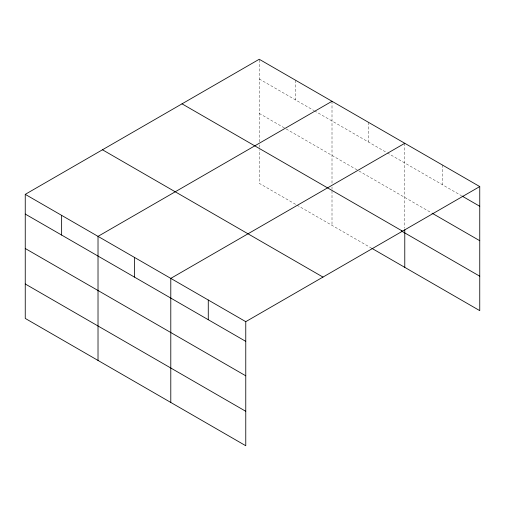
<?xml version="1.0" encoding="UTF-8"?>
<svg xmlns="http://www.w3.org/2000/svg" width="505" height="505" viewBox="0 0 505 505"><rect width="100%" height="100%" fill="white"/><g stroke="black" fill="none" stroke-linecap="round" stroke-linejoin="round"><path stroke-width="0.38" stroke-dasharray="2.52 1.89" d="M259.235 141.791L259.235 59.262M259.235 78.963L313.813 110.475M314.489 110.86L386.584 152.485M387.259 152.876L461.349 195.65M259.235 113.404L285.514 128.579M286.19 128.964L358.285 170.589M358.96 170.98L431.358 212.775M295.621 204.342L259.235 183.334L259.235 149.676M296.972 205.118L371.087 247.911M442.26 164.933L442.26 184.634M404.776 143.287L404.776 228.184M368.391 122.279L368.391 141.981M332.006 101.278L332.006 183.807M332.006 186.964L332.006 189.325M332.006 190.903L332.006 225.35M295.621 80.27L295.621 99.971M259.235 144.948L259.235 147.315"/><path stroke-width="0.76" d="M479.75 186.572L259.235 59.262L25.25 194.356L25.25 318.428L245.765 445.738L245.765 321.666L479.75 186.572L479.75 310.644L371.762 248.296M332.006 101.278L98.02 236.365L98.02 360.437M404.776 143.287L170.791 278.381L170.791 402.453M462.031 196.041L479.75 206.274M432.04 213.173L479.75 240.715M182.021 103.841L402.535 231.157M401.406 230.974L479.75 276.203M102.464 149.777L322.979 277.087M25.25 194.356L245.765 321.666M25.25 214.057L245.765 341.367M25.25 248.498L245.765 375.808M25.25 283.98L245.765 411.297M404.776 229.762L404.776 267.36M208.275 300.02L208.275 319.722M134.406 257.373L134.406 277.075M61.635 215.364L61.635 235.059"/></g></svg>
